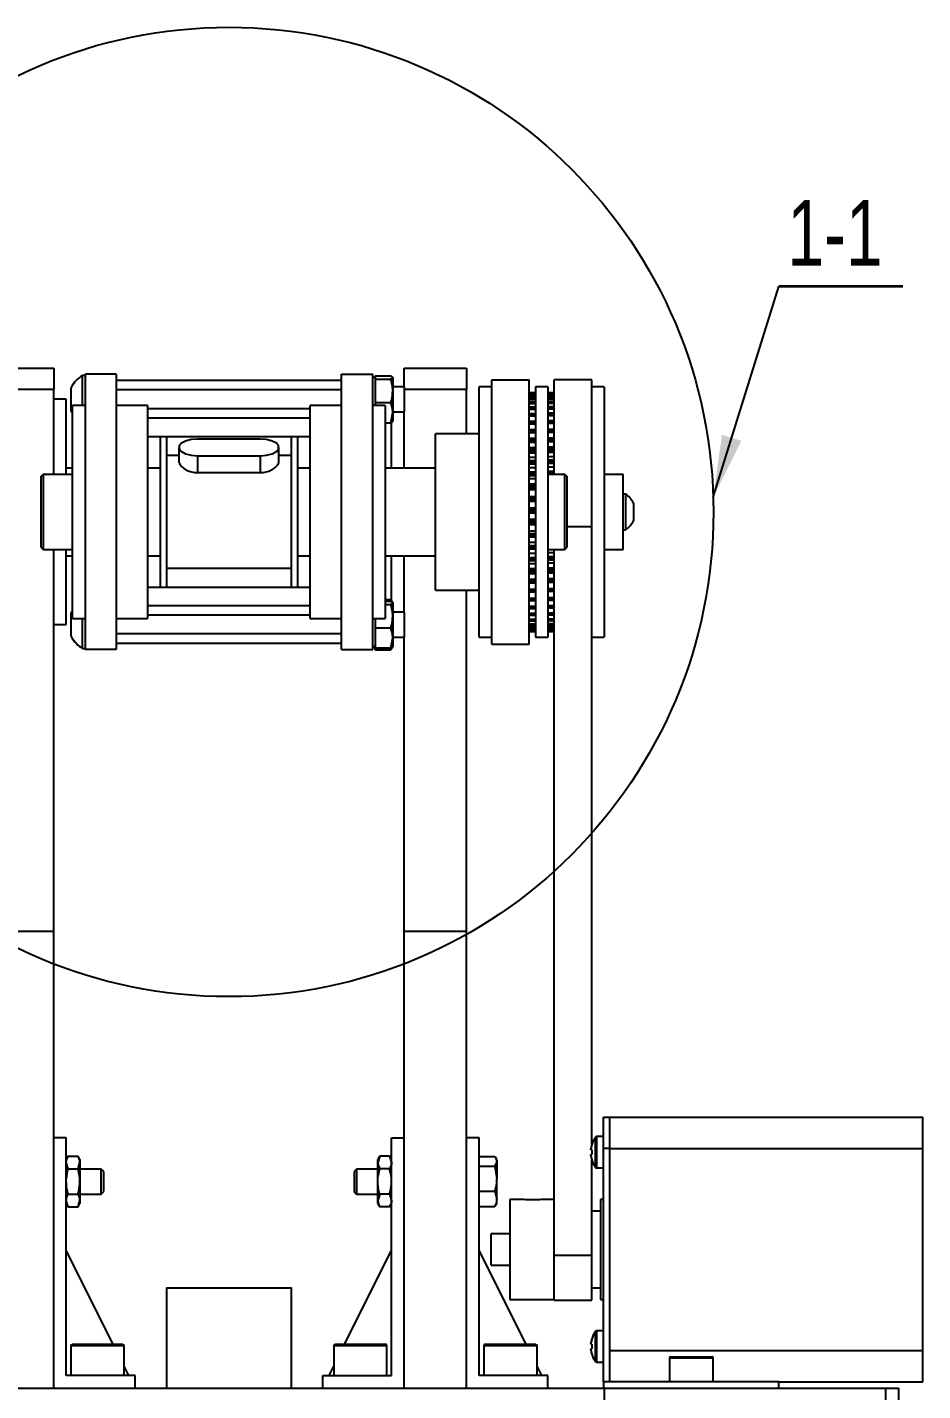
# Model space of a CAD drawing. Header units: millimetres. Extents: x -213 to 452, y 0 to 414.
# Drawn here: x -104.3 to -56.6, y 341.5 to 414.1 of the extents above; entities that cross this region are included whole.
import ezdxf

# ---------------------------------------------------------------- set-up
doc = ezdxf.new("R2010")
doc.units = ezdxf.units.MM
doc.linetypes.add('HIDDEN', pattern=[1.905, 1.27, -0.635])
doc.layers.add('FORMAT', color=7, linetype='Continuous')
doc.layers.add('NETDUT', color=7, linetype='HIDDEN')
doc.layers.add('KHUNGTEN', color=7, linetype='Continuous', lineweight=35)
doc.styles.add('SLDTEXTSTYLE3', font='TXT', dxfattribs={"width": 0.75})
doc.dimstyles.new('SLDDIMSTYLE0', dxfattribs={"dimtxt": 0.18, "dimasz": 3.302, "dimexe": 0, "dimexo": 0.0625, "dimgap": 0, "dimtad": 0, "dimtih": 1, "dimtoh": 1, "dimdec": 0, "dimrnd": 1e-09, "dimzin": 0, "dimdsep": 46, "dimtxsty": 'Standard', "dimsah": 1, "dimcen": 0.09, "dimadec": 0, "dimazin": 0, "dimtfac": 3.302, "dimtdec": 0, "dimtofl": 0, "dimtmove": 0, "dimatfit": 3, "dimfxl": 0, "dimfrac": 2, "dimtolj": 1, "dimtzin": 0, "dimarcsym": 0})

# ---------------------------------------------------------------- blocks, each defined once
blk = doc.blocks.new('SW_NOTE_0_4')
at = {"layer": 'KHUNGTEN', "color": 0}
blk.add_line((6.598, 0), (0, 0), dxfattribs=at)
at = {"layer": 'KHUNGTEN', "color": 0, "insert": (0.451, 4.596), "char_height": 3.5, "attachment_point": 1, "style": 'SLDTEXTSTYLE3'}
blk.add_mtext('1-1', dxfattribs=at)

msp = doc.modelspace()

# ---------------------------------------------------------------- linework, layer by layer
at = {"color": 7, "linetype": 'Continuous', "lineweight": 25}
for p, q in [((-106.1885, 395.9891), (-102.8552, 395.9891)), ((-102.8552, 395.9891), (-102.8552, 394.8495)), ((-84.1885, 395.9891), (-80.8552, 395.9891)), ((-84.1885, 394.9891), (-84.1885, 395.9891)), ((-80.8552, 395.9891), (-80.8552, 394.8495)), ((-101.1885, 395.5891), (-101.3152, 395.5891)), ((-101.3152, 393.9891), (-101.3152, 395.5891)), ((-99.5218, 395.6558), (-101.1885, 395.6558)), ((-101.1885, 395.6558), (-101.1885, 380.9891)), ((-99.5218, 395.6558), (-99.5218, 380.9891)), ((-87.5218, 395.3224), (-99.5218, 395.3224)), ((-87.5218, 395.6558), (-85.8552, 395.6558)), ((-87.5218, 380.9891), (-87.5218, 395.6558)), ((-85.8552, 380.9891), (-85.8552, 395.6558)), ((-85.7218, 395.4891), (-85.8552, 395.4891)), ((-85.7218, 395.5668), (-85.7218, 395.4792)), ((-85.7218, 395.5668), (-84.8927, 395.5668)), ((-85.7218, 395.4792), (-85.7218, 395.3915)), ((-85.7218, 395.3915), (-85.7218, 394.7693)), ((-85.7218, 395.3915), (-84.8927, 395.3915)), ((-84.8927, 395.3915), (-84.7885, 395.4792)), ((-84.7885, 395.4792), (-84.7885, 394.7693)), ((-79.5218, 381.2858), (-79.5218, 395.3591)), ((-79.5218, 395.3591), (-77.5218, 395.3591)), ((-77.5218, 381.2858), (-77.5218, 395.3591)), ((-74.1885, 395.3591), (-76.1885, 395.3591)), ((-76.1885, 390.3083), (-76.1885, 395.3591)), ((-74.1885, 387.5462), (-74.1885, 395.3591)), ((-102.8552, 394.8495), (-106.1885, 394.8495)), ((-102.8552, 390.3224), (-102.8552, 394.8495)), ((-101.9218, 393.6891), (-101.9218, 394.9558)), ((-87.5218, 394.8224), (-99.5218, 394.8224)), ((-85.7218, 394.7693), (-85.7218, 394.1471)), ((-84.1885, 394.9891), (-84.7885, 394.9891)), ((-84.7885, 394.7693), (-84.7885, 393.6126)), ((-84.1885, 394.9891), (-84.1885, 394.3224)), ((-80.8552, 394.8495), (-84.1885, 394.8495)), ((-80.8552, 392.4891), (-80.8552, 394.8495)), ((-79.5218, 394.9891), (-80.1885, 394.9891)), ((-80.1885, 381.6558), (-80.1885, 394.9891)), ((-77.5218, 394.6914), (-77.1885, 394.6914)), ((-77.1885, 394.6682), (-77.5218, 394.6682)), ((-77.1885, 394.5769), (-77.5218, 394.5769)), ((-77.1885, 394.4177), (-77.5218, 394.4177)), ((-76.5218, 394.9891), (-77.1885, 394.9891)), ((-77.1885, 394.9891), (-77.1885, 394.3002)), ((-76.5218, 394.9891), (-76.5218, 394.3002)), ((-76.5218, 394.691), (-76.1885, 394.691)), ((-76.1885, 394.6716), (-76.5218, 394.6716)), ((-76.1885, 394.5846), (-76.5218, 394.5846)), ((-76.1885, 394.4296), (-76.5218, 394.4296)), ((-73.5218, 394.9891), (-74.1885, 394.9891)), ((-73.5218, 394.9891), (-73.5218, 392.6163)), ((-102.1885, 394.3224), (-102.8552, 394.3224)), ((-102.1885, 390.3224), (-102.1885, 394.3224)), ((-101.1885, 393.9891), (-101.8552, 393.9891)), ((-101.8552, 388.3224), (-101.8552, 393.9891)), ((-97.8552, 393.9891), (-99.5218, 393.9891)), ((-97.8552, 393.9891), (-97.8552, 382.6558)), ((-89.1885, 393.8224), (-97.8552, 393.8224)), ((-87.5218, 393.9891), (-89.1885, 393.9891)), ((-89.1885, 382.6558), (-89.1885, 393.9891)), ((-85.1885, 393.9891), (-85.8552, 393.9891)), ((-85.7218, 394.1471), (-85.7218, 393.9891)), ((-85.7218, 394.1471), (-84.8927, 394.1471)), ((-85.1885, 393.9891), (-85.1885, 382.6558)), ((-84.7885, 393.6558), (-84.1885, 393.6558)), ((-84.1885, 394.3224), (-84.1885, 393.6558)), ((-84.1885, 390.6558), (-84.1885, 393.6558)), ((-77.1885, 394.1923), (-77.5218, 394.1923)), ((-77.1885, 393.9031), (-77.5218, 393.9031)), ((-77.1885, 394.3002), (-77.1885, 381.6558)), ((-76.5218, 394.3002), (-76.5218, 381.6558)), ((-76.1885, 394.2082), (-76.5218, 394.2082)), ((-76.1885, 393.9229), (-76.5218, 393.9229)), ((-89.1885, 393.3224), (-97.8552, 393.3224)), ((-85.1885, 393.078), (-84.8927, 393.078)), ((-84.8927, 393.078), (-84.7885, 393.6126)), ((-84.8552, 390.6558), (-84.8552, 393.1492)), ((-84.7885, 393.6126), (-84.7885, 393.1558)), ((-77.1885, 393.5533), (-77.5218, 393.5533)), ((-77.1885, 393.1467), (-77.5218, 393.1467)), ((-76.1885, 393.5767), (-76.5218, 393.5767)), ((-76.1885, 393.1736), (-76.5218, 393.1736)), ((-96.8552, 392.3224), (-97.1885, 392.3224)), ((-97.1885, 392.3224), (-97.1885, 384.3224)), ((-96.8552, 392.3224), (-96.8552, 384.3224)), ((-91.8552, 392.2024), (-95.1885, 392.2024)), ((-89.8552, 392.3224), (-90.1885, 392.3224)), ((-90.1885, 384.3224), (-90.1885, 392.3224)), ((-89.8552, 384.3224), (-89.8552, 392.3224)), ((-80.1885, 392.4891), (-82.5218, 392.4891)), ((-82.5218, 384.1558), (-82.5218, 392.4891)), ((-77.1885, 392.6878), (-77.5218, 392.6878)), ((-77.1885, 392.228), (-77.5218, 392.228)), ((-77.1885, 392.1816), (-77.5218, 392.1816)), ((-76.1885, 392.7178), (-76.5218, 392.7178)), ((-76.1885, 392.2568), (-76.5218, 392.2568)), ((-76.1885, 392.2144), (-76.5218, 392.2144)), ((-73.5218, 392.6163), (-73.5218, 381.6558)), ((-96.1885, 391.7597), (-96.1885, 391.0124)), ((-90.8552, 390.9514), (-90.8552, 391.7597)), ((-77.1885, 391.7441), (-77.5218, 391.7441)), ((-77.1885, 391.6337), (-77.5218, 391.6337)), ((-76.1885, 391.7753), (-76.5218, 391.7753)), ((-76.1885, 391.669), (-76.5218, 391.669)), ((-96.1885, 391.3224), (-96.8552, 391.3224)), ((-95.1885, 391.317), (-91.8552, 391.317)), ((-90.1885, 391.3224), (-90.8552, 391.3224)), ((-77.1885, 391.2226), (-77.5218, 391.2226)), ((-77.1885, 391.0501), (-77.5218, 391.0501)), ((-76.1885, 391.256), (-76.5218, 391.256)), ((-76.1885, 391.0874), (-76.5218, 391.0874)), ((-103.4218, 390.3224), (-103.5218, 390.2224)), ((-103.5218, 390.0261), (-103.5218, 390.2224)), ((-103.5218, 386.4224), (-103.5218, 390.0261)), ((-101.8552, 390.3224), (-103.4218, 390.3224)), ((-103.4218, 390.3224), (-103.4218, 390.1158)), ((-103.4218, 390.1158), (-103.4218, 386.3224)), ((-101.8552, 390.6558), (-102.1885, 390.6558)), ((-97.1885, 390.6558), (-97.8552, 390.6558)), ((-95.1885, 390.4159), (-91.8552, 390.4159)), ((-89.1885, 390.6558), (-89.8552, 390.6558)), ((-82.5218, 390.6558), (-85.1885, 390.6558)), ((-77.1885, 390.6693), (-77.5218, 390.6693)), ((-77.1885, 390.4372), (-77.5218, 390.4372)), ((-77.1885, 390.0904), (-77.5218, 390.0904)), ((-76.1885, 390.7046), (-76.5218, 390.7046)), ((-76.1885, 390.4761), (-76.5218, 390.4761)), ((-75.6218, 390.3224), (-76.5218, 390.3224)), ((-75.5218, 390.2224), (-75.6218, 390.3224)), ((-75.6218, 390.1158), (-75.6218, 390.3224)), ((-75.6218, 386.3224), (-75.6218, 390.1158)), ((-75.5218, 390.2224), (-75.5218, 390.0261)), ((-75.5218, 390.0261), (-75.5218, 386.4224)), ((-72.5218, 390.3224), (-73.5218, 390.3224)), ((-72.5218, 386.3224), (-72.5218, 390.3224)), ((-77.1885, 389.8016), (-77.5218, 389.8016)), ((-77.1885, 389.492), (-77.5218, 389.492)), ((-72.3952, 389.2724), (-72.5218, 389.2724)), ((-72.3952, 389.2724), (-72.3952, 387.3724)), ((-77.5218, 389.1503), (-77.1885, 389.1503)), ((-77.1885, 388.8809), (-77.5218, 388.8809)), ((-71.9718, 388.7974), (-71.9718, 387.8474)), ((-101.8552, 382.6558), (-101.8552, 388.3224)), ((-77.1885, 388.5303), (-77.5218, 388.5303)), ((-77.1885, 388.2636), (-77.5218, 388.2636)), ((-77.1885, 387.9125), (-77.5218, 387.9125)), ((-77.1885, 387.647), (-77.5218, 387.647)), ((-77.1885, 387.2993), (-77.5218, 387.2993)), ((-74.1885, 354.6305), (-74.1885, 387.5462)), ((-72.5218, 387.3724), (-72.3952, 387.3724)), ((-103.5218, 386.4224), (-103.4218, 386.3224)), ((-77.5218, 386.9992), (-77.1885, 386.9992)), ((-77.1885, 386.6973), (-77.5218, 386.6973)), ((-75.6218, 386.3224), (-75.5218, 386.4224)), ((-103.4218, 386.3224), (-101.8552, 386.3224)), ((-102.8552, 365.9891), (-102.8552, 386.3224)), ((-102.1885, 382.3224), (-102.1885, 386.3224)), ((-102.1885, 385.9891), (-101.8552, 385.9891)), ((-97.8552, 385.9891), (-97.1885, 385.9891)), ((-89.8552, 385.9891), (-89.1885, 385.9891)), ((-85.1885, 385.9891), (-82.5218, 385.9891)), ((-84.8552, 383.6046), (-84.8552, 385.9891)), ((-84.1885, 382.9891), (-84.1885, 385.9891)), ((-77.5218, 386.3592), (-77.1885, 386.3592)), ((-77.1885, 386.1131), (-77.5218, 386.1131)), ((-77.5218, 385.7401), (-77.1885, 385.7401)), ((-76.5218, 386.3224), (-75.6218, 386.3224)), ((-76.1885, 386.1488), (-76.5218, 386.1488)), ((-76.5218, 385.7779), (-76.1885, 385.7779)), ((-76.1885, 348.7409), (-76.1885, 386.3224)), ((-73.5218, 386.3224), (-72.5218, 386.3224)), ((-96.8552, 385.3224), (-90.1885, 385.3224)), ((-77.1885, 385.553), (-77.5218, 385.553)), ((-77.5218, 385.1488), (-77.1885, 385.1488)), ((-77.1885, 385.0234), (-77.5218, 385.0234)), ((-76.1885, 385.5871), (-76.5218, 385.5871)), ((-76.5218, 385.1847), (-76.1885, 385.1847)), ((-76.1885, 385.0553), (-76.5218, 385.0553)), ((-97.1885, 384.3224), (-96.8552, 384.3224)), ((-90.1885, 384.3224), (-89.8552, 384.3224)), ((-77.5218, 384.5918), (-77.1885, 384.5918)), ((-77.1885, 384.5298), (-77.5218, 384.5298)), ((-76.5218, 384.6253), (-76.1885, 384.6253)), ((-76.1885, 384.5594), (-76.5218, 384.5594)), ((-85.1885, 383.6666), (-84.8927, 383.6666)), ((-85.1885, 383.5668), (-84.8927, 383.5668)), ((-84.8396, 383.5251), (-84.8927, 383.6666)), ((-84.8927, 383.3915), (-84.7885, 383.4792)), ((-84.7885, 383.4891), (-84.8683, 383.6273)), ((-84.7885, 383.4792), (-84.7885, 382.7693)), ((-82.5218, 384.1558), (-80.1885, 384.1558)), ((-80.8552, 365.9891), (-80.8552, 384.1558)), ((-77.5218, 384.075), (-77.1885, 384.075)), ((-77.5218, 383.6043), (-77.1885, 383.6043)), ((-76.5218, 384.1059), (-76.1885, 384.1059)), ((-76.1885, 384.1047), (-76.5218, 384.1047)), ((-76.5218, 383.6321), (-76.1885, 383.6321)), ((-101.9218, 381.6891), (-101.9218, 382.9558)), ((-89.1885, 383.3224), (-97.8552, 383.3224)), ((-89.1885, 382.8224), (-97.8552, 382.8224)), ((-85.1885, 383.3915), (-84.8927, 383.3915)), ((-84.1885, 382.9891), (-84.7885, 382.9891)), ((-84.7885, 382.7693), (-84.7885, 381.6126)), ((-84.1885, 382.9891), (-84.1885, 382.3224)), ((-77.5218, 383.1846), (-77.1885, 383.1846)), ((-77.5218, 382.8208), (-77.1885, 382.8208)), ((-76.5218, 383.2092), (-76.1885, 383.2092)), ((-76.5218, 382.8417), (-76.1885, 382.8417)), ((-102.8552, 382.3224), (-102.1885, 382.3224)), ((-101.8552, 382.6558), (-101.1885, 382.6558)), ((-101.3152, 381.0558), (-101.3152, 382.6558)), ((-99.5218, 382.6558), (-97.8552, 382.6558)), ((-89.1885, 382.6558), (-87.5218, 382.6558)), ((-85.8552, 382.6558), (-85.1885, 382.6558)), ((-85.7218, 382.6558), (-85.7218, 382.1471)), ((-85.7218, 382.1471), (-85.7218, 381.6126)), ((-85.7218, 382.1471), (-84.8927, 382.1471)), ((-84.1885, 382.3224), (-84.1885, 381.6558)), ((-77.5218, 382.5166), (-77.1885, 382.5166)), ((-77.5218, 382.2756), (-77.1885, 382.2756)), ((-77.5218, 382.1002), (-77.1885, 382.1002)), ((-76.5218, 382.5338), (-76.1885, 382.5338)), ((-76.5218, 382.2887), (-76.1885, 382.2887)), ((-76.5218, 382.1091), (-76.1885, 382.1091)), ((-87.5218, 381.8224), (-99.5218, 381.8224)), ((-87.5218, 381.3224), (-99.5218, 381.3224)), ((-85.7218, 381.6126), (-85.7218, 381.078)), ((-84.8927, 381.078), (-84.7885, 381.6126)), ((-84.7885, 381.6558), (-84.1885, 381.6558)), ((-84.7885, 381.6126), (-84.7885, 381.1558)), ((-84.1885, 365.9891), (-84.1885, 381.6558)), ((-80.1885, 381.6558), (-79.5218, 381.6558)), ((-79.5218, 381.2858), (-77.5218, 381.2858)), ((-77.5218, 381.9924), (-77.1885, 381.9924)), ((-77.5218, 381.9535), (-77.1885, 381.9535)), ((-77.1885, 381.6558), (-76.5218, 381.6558)), ((-76.5218, 381.9971), (-76.1885, 381.9971)), ((-76.5218, 381.9539), (-76.1885, 381.9539)), ((-74.1885, 381.6558), (-73.5218, 381.6558)), ((-101.3152, 381.0558), (-101.1885, 381.0558)), ((-99.5218, 380.9891), (-101.1885, 380.9891)), ((-87.5218, 380.9891), (-85.8552, 380.9891)), ((-85.8552, 381.1558), (-85.7218, 381.1558)), ((-85.7218, 380.9783), (-85.7218, 381.078)), ((-85.7218, 381.078), (-84.8927, 381.078)), ((-85.7218, 380.9783), (-84.8927, 380.9783)), ((-84.8727, 381.0353), (-84.8927, 380.9783)), ((-84.8762, 381.0222), (-84.8927, 380.9783)), ((-84.8683, 381.0176), (-84.7885, 381.1558)), ((-106.1885, 365.9891), (-102.8552, 365.9891)), ((-102.8552, 341.6558), (-102.8552, 365.9891)), ((-84.1885, 365.9891), (-80.8552, 365.9891)), ((-84.1885, 341.6558), (-84.1885, 365.9891)), ((-80.8552, 341.6558), (-80.8552, 365.9891)), ((-73.5552, 356.0891), (-73.2218, 356.0891)), ((-73.5552, 354.4224), (-73.5552, 356.0891)), ((-73.2218, 354.4224), (-73.2218, 356.0891)), ((-73.2218, 356.0891), (-56.5552, 356.0891)), ((-56.5552, 354.4224), (-56.5552, 356.0891)), ((-102.1885, 354.9891), (-102.8552, 354.9891)), ((-102.1885, 342.3224), (-102.1885, 354.9891)), ((-84.8552, 342.3224), (-84.8552, 354.9891)), ((-84.8552, 354.9891), (-84.1885, 354.9891)), ((-80.1885, 354.9891), (-80.8552, 354.9891)), ((-80.1885, 342.3224), (-80.1885, 354.9891)), ((-74.193, 354.6166), (-74.1878, 354.614)), ((-74.1885, 354.6119), (-74.1885, 354.6143)), ((-73.5552, 355.0475), (-73.9235, 355.0475)), ((-73.2218, 354.4224), (-73.5552, 354.4224)), ((-73.5552, 341.9891), (-73.5552, 354.4224)), ((-73.2218, 354.4224), (-56.5552, 354.4224)), ((-73.2218, 343.6558), (-73.2218, 354.4224)), ((-73.2218, 341.9891), (-73.2218, 354.4224)), ((-56.5552, 343.6558), (-56.5552, 354.4224)), ((-102.0843, 354.0029), (-102.1885, 353.8224)), ((-102.0843, 354.0029), (-101.5594, 354.0029)), ((-101.4552, 353.8224), (-101.5594, 354.0029)), ((-101.4552, 353.8224), (-101.4552, 353.6661)), ((-85.4843, 354.0029), (-85.5885, 353.8224)), ((-85.4843, 354.0029), (-85.5885, 353.6661)), ((-85.5885, 353.6661), (-85.5885, 353.8224)), ((-84.9594, 354.0029), (-85.4843, 354.0029)), ((-84.8552, 353.8224), (-84.9594, 354.0029)), ((-84.9594, 354.0029), (-84.8552, 353.6661)), ((-80.1885, 353.9912), (-79.3594, 353.9912)), ((-79.2552, 353.8224), (-79.3104, 353.9181)), ((-79.2552, 353.734), (-79.2552, 353.8224)), ((-79.2552, 353.734), (-79.2552, 352.8091)), ((-74.2371, 354.3375), (-74.2371, 354.3952)), ((-74.1878, 354.3375), (-74.2371, 354.3375)), ((-74.2371, 354.0332), (-74.2371, 354.0909)), ((-74.2371, 354.0909), (-74.1878, 354.0909)), ((-74.1878, 353.8145), (-74.193, 353.8119)), ((-74.1885, 354.3294), (-74.1885, 354.3375)), ((-74.1885, 354.0909), (-74.1885, 354.0991)), ((-74.1885, 353.8141), (-74.1885, 353.8166)), ((-74.1885, 348.7409), (-74.1885, 353.7979)), ((-102.0843, 353.3294), (-102.1885, 353.6661)), ((-102.0843, 353.3294), (-101.5594, 353.3294)), ((-101.5594, 353.3294), (-101.4552, 353.6661)), ((-101.4552, 353.6661), (-101.4552, 352.6558)), ((-100.3185, 353.3224), (-101.4552, 353.3224)), ((-100.1885, 353.1924), (-100.3185, 353.3224)), ((-100.3185, 352.6558), (-100.3185, 353.3224)), ((-100.1885, 352.6558), (-100.1885, 353.1924)), ((-86.7252, 353.3224), (-86.8552, 353.1924)), ((-86.8552, 353.1924), (-86.8552, 352.1191)), ((-85.5885, 353.3224), (-86.7252, 353.3224)), ((-86.7252, 353.3224), (-86.7252, 351.9891)), ((-85.5885, 352.6558), (-85.5885, 353.6661)), ((-84.9594, 353.3294), (-85.4843, 353.3294)), ((-80.1885, 353.4768), (-79.3594, 353.4768)), ((-79.3594, 353.4768), (-79.2552, 352.8091)), ((-73.9235, 353.3809), (-73.5552, 353.3809)), ((-101.4552, 352.6558), (-101.4552, 351.6454)), ((-100.3185, 351.9891), (-100.3185, 352.6558)), ((-100.1885, 352.1191), (-100.1885, 352.6558)), ((-85.5885, 351.6454), (-85.5885, 352.6558)), ((-79.2552, 351.7308), (-79.2552, 352.8091)), ((-102.0843, 351.3086), (-102.1885, 351.6454)), ((-102.0843, 351.9822), (-101.5594, 351.9822)), ((-101.5594, 351.3086), (-101.4552, 351.6454)), ((-101.4552, 351.9891), (-100.3185, 351.9891)), ((-101.4552, 351.6454), (-101.4552, 351.4891)), ((-100.3185, 351.9891), (-100.1885, 352.1191)), ((-86.8552, 352.1191), (-86.7252, 351.9891)), ((-86.7252, 351.9891), (-85.5885, 351.9891)), ((-85.4843, 351.9822), (-85.5885, 351.6454)), ((-85.5885, 351.4891), (-85.5885, 351.6454)), ((-84.9594, 351.9822), (-85.4843, 351.9822)), ((-84.9594, 351.9822), (-84.8552, 351.6454)), ((-80.1885, 352.1414), (-79.3594, 352.1414)), ((-79.3594, 352.1414), (-79.2552, 351.7308)), ((-79.2552, 351.4891), (-79.2552, 351.7308)), ((-77.9842, 351.7058), (-78.5552, 351.7058)), ((-78.5552, 351.7058), (-78.5552, 346.3724)), ((-76.1885, 351.7058), (-76.7602, 351.7058)), ((-73.5552, 351.7058), (-73.7218, 351.7058)), ((-73.7218, 351.7058), (-73.7218, 346.3724)), ((-102.1885, 351.4891), (-102.0843, 351.3086)), ((-102.0843, 351.3086), (-101.5594, 351.3086)), ((-101.5594, 351.3086), (-101.4552, 351.4891)), ((-85.5885, 351.4891), (-85.4843, 351.3086)), ((-84.9594, 351.3086), (-85.4843, 351.3086)), ((-84.9594, 351.3086), (-84.8552, 351.4891)), ((-80.1885, 351.3203), (-79.3594, 351.3203)), ((-79.3594, 351.3203), (-79.3209, 351.3983)), ((-79.3104, 351.3935), (-79.2552, 351.4891)), ((-73.7218, 351.0758), (-74.1885, 351.0758)), ((-78.5552, 349.8724), (-79.5552, 349.8724)), ((-79.5552, 349.0391), (-79.5552, 349.8724)), ((-99.6885, 343.9891), (-102.1885, 348.9891)), ((-87.3552, 343.9891), (-84.8552, 348.9891)), ((-77.6885, 343.9891), (-80.1885, 348.9891)), ((-79.5552, 348.2058), (-79.5552, 349.0391)), ((-76.1885, 348.7409), (-74.1885, 348.7409)), ((-76.1885, 346.3358), (-76.1885, 348.7409)), ((-74.1885, 346.3358), (-74.1885, 348.7409)), ((-79.5552, 348.2058), (-78.5552, 348.2058)), ((-96.8552, 346.9891), (-96.8552, 341.6558)), ((-96.8552, 346.9891), (-90.1885, 346.9891)), ((-90.1885, 341.6558), (-90.1885, 346.9891)), ((-74.1885, 347.0024), (-73.7218, 347.0024)), ((-78.5552, 346.3724), (-76.1885, 346.3724)), ((-76.1885, 346.3358), (-74.1885, 346.3358)), ((-73.7218, 346.3724), (-73.5552, 346.3724)), ((-74.193, 344.2664), (-74.1878, 344.2638)), ((-73.5552, 344.6973), (-73.9235, 344.6973)), ((-101.9385, 343.9058), (-101.9385, 342.3224)), ((-101.8552, 343.9891), (-100.5218, 343.9891)), ((-100.5218, 343.9891), (-99.1885, 343.9891)), ((-99.1052, 342.3224), (-99.1052, 343.9058)), ((-87.9385, 343.9058), (-87.9385, 342.3224)), ((-87.8552, 343.9891), (-86.5218, 343.9891)), ((-86.5218, 343.9891), (-85.1885, 343.9891)), ((-85.1052, 342.3224), (-85.1052, 343.9058)), ((-79.9385, 343.9058), (-79.9385, 342.3224)), ((-79.8552, 343.9891), (-78.5218, 343.9891)), ((-78.5218, 343.9891), (-77.1885, 343.9891)), ((-77.1052, 342.3224), (-77.1052, 343.9058)), ((-74.2371, 343.9873), (-74.2371, 344.045)), ((-74.1878, 343.9873), (-74.2371, 343.9873)), ((-74.2371, 343.683), (-74.2371, 343.7407)), ((-74.2371, 343.7407), (-74.1878, 343.7407)), ((-73.2218, 343.6558), (-56.5552, 343.6558)), ((-56.5552, 341.9891), (-56.5552, 343.6558)), ((-98.8552, 342.3224), (-99.1052, 342.8224)), ((-88.1885, 342.3224), (-87.9385, 342.8224)), ((-76.8552, 342.3224), (-77.1052, 342.8224)), ((-74.1878, 343.4643), (-74.193, 343.4617)), ((-73.9235, 343.0307), (-73.5552, 343.0307)), ((-70.0552, 343.2558), (-70.0552, 341.9891)), ((-69.9885, 343.3224), (-67.7885, 343.3224)), ((-67.7218, 341.9891), (-67.7218, 343.2558)), ((-98.5218, 342.3224), (-102.1885, 342.3224)), ((-98.5218, 341.6558), (-98.5218, 342.3224)), ((-88.5218, 342.3224), (-84.8552, 342.3224)), ((-88.5218, 341.6558), (-88.5218, 342.3224)), ((-76.5218, 342.3224), (-80.1885, 342.3224)), ((-76.5218, 341.6558), (-76.5218, 342.3224)), ((-113.5218, 341.6558), (-73.5218, 341.6558)), ((-73.5552, 341.9891), (-73.5552, 341.6558)), ((-64.2218, 341.9891), (-73.5552, 341.9891)), ((-73.5219, 341.6558), (-64.2218, 341.6558)), ((-73.5218, 341.6558), (-73.5218, 339.3224)), ((-64.2218, 341.9891), (-56.5552, 341.9891)), ((-64.2218, 341.6558), (-64.2218, 341.9891)), ((-64.2218, 341.6558), (-58.5218, 341.6558)), ((-58.5218, 339.3224), (-58.5218, 341.6558)), ((-58.5218, 341.6558), (-57.8552, 341.6558)), ((-57.8552, 341.6558), (-57.8552, 339.3224))]:
    msp.add_line(p, q, dxfattribs=at)
at = {"color": 8, "linetype": 'Continuous', "lineweight": 25}
for p, q in [((-77.5218, 394.668), (-77.1885, 394.668)), ((-77.5218, 394.6609), (-77.1885, 394.6609)), ((-77.5218, 394.6119), (-77.1885, 394.6119)), ((-77.5218, 394.576), (-77.1885, 394.576)), ((-77.5218, 394.5609), (-77.1885, 394.5609)), ((-77.5218, 394.5074), (-77.1885, 394.5074)), ((-77.5218, 394.4156), (-77.1885, 394.4156)), ((-77.5218, 394.3926), (-77.1885, 394.3926)), ((-76.5218, 394.6714), (-76.1885, 394.6714)), ((-76.5218, 394.6648), (-76.1885, 394.6648)), ((-76.5218, 394.6161), (-76.1885, 394.6161)), ((-76.5218, 394.5838), (-76.1885, 394.5838)), ((-76.5218, 394.5692), (-76.1885, 394.5692)), ((-76.5218, 394.5159), (-76.1885, 394.5159)), ((-76.5218, 394.4275), (-76.1885, 394.4275)), ((-76.5218, 394.405), (-76.1885, 394.405)), ((-77.5218, 394.3353), (-77.1885, 394.3353)), ((-77.5218, 394.1883), (-77.1885, 394.1883)), ((-77.5218, 394.1578), (-77.1885, 394.1578)), ((-77.5218, 394.0972), (-77.1885, 394.0972)), ((-77.5218, 393.8968), (-77.1885, 393.8968)), ((-77.5218, 393.859), (-77.1885, 393.859)), ((-77.5218, 393.7959), (-77.1885, 393.7959)), ((-76.5218, 394.3479), (-76.1885, 394.3479)), ((-76.5218, 394.2044), (-76.1885, 394.2044)), ((-76.5218, 394.1743), (-76.1885, 394.1743)), ((-76.5218, 394.1139), (-76.1885, 394.1139)), ((-76.5218, 393.9168), (-76.1885, 393.9168)), ((-76.5218, 393.8794), (-76.1885, 393.8794)), ((-76.5218, 393.8164), (-76.1885, 393.8164)), ((-77.5218, 393.5442), (-77.1885, 393.5442)), ((-77.5218, 393.4996), (-77.1885, 393.4996)), ((-77.5218, 393.4346), (-77.1885, 393.4346)), ((-77.5218, 393.1345), (-77.1885, 393.1345)), ((-77.5218, 393.0835), (-77.1885, 393.0835)), ((-77.5218, 393.0173), (-77.1885, 393.0173)), ((-76.5218, 393.5679), (-76.1885, 393.5679)), ((-76.5218, 393.5237), (-76.1885, 393.5237)), ((-76.5218, 393.4588), (-76.1885, 393.4588)), ((-76.5218, 393.1616), (-76.1885, 393.1616)), ((-76.5218, 393.1109), (-76.1885, 393.1109)), ((-76.5218, 393.0448), (-76.1885, 393.0448)), ((-77.5218, 392.6719), (-77.1885, 392.6719)), ((-77.5218, 392.6152), (-77.1885, 392.6152)), ((-77.5218, 392.5485), (-77.1885, 392.5485)), ((-76.5218, 392.7022), (-76.1885, 392.7022)), ((-76.5218, 392.6457), (-76.1885, 392.6457)), ((-76.5218, 392.5791), (-76.1885, 392.5791)), ((-76.5218, 392.1948), (-76.1885, 392.1948)), ((-77.5218, 392.1618), (-77.1885, 392.1618)), ((-77.5218, 392.0998), (-77.1885, 392.0998)), ((-77.5218, 392.0335), (-77.1885, 392.0335)), ((-77.5218, 391.6096), (-77.1885, 391.6096)), ((-77.5218, 391.5431), (-77.1885, 391.5431)), ((-77.5218, 391.4778), (-77.1885, 391.4778)), ((-76.5218, 392.1332), (-76.1885, 392.1332)), ((-76.5218, 392.0668), (-76.1885, 392.0668)), ((-76.5218, 391.6451), (-76.1885, 391.6451)), ((-76.5218, 391.5789), (-76.1885, 391.5789)), ((-76.5218, 391.5135), (-76.1885, 391.5135)), ((-95.1885, 391.317), (-95.1885, 390.4159)), ((-91.8552, 391.317), (-91.8552, 390.4159)), ((-77.5218, 391.0213), (-77.1885, 391.0213)), ((-77.5218, 390.9511), (-77.1885, 390.9511)), ((-77.5218, 390.8875), (-77.1885, 390.8875)), ((-76.5218, 391.0589), (-76.1885, 391.0589)), ((-76.5218, 390.9889), (-76.1885, 390.9889)), ((-76.5218, 390.9252), (-76.1885, 390.9252)), ((-77.5218, 390.4035), (-77.1885, 390.4035)), ((-77.5218, 390.3303), (-77.1885, 390.3303)), ((-77.5218, 390.2691), (-77.1885, 390.2691)), ((-76.5218, 390.4427), (-76.1885, 390.4427)), ((-76.5218, 390.3697), (-76.1885, 390.3697)), ((-77.5218, 389.7629), (-77.1885, 389.7629)), ((-77.5218, 389.6875), (-77.1885, 389.6875)), ((-77.5218, 389.6294), (-77.1885, 389.6294)), ((-77.5218, 389.1065), (-77.1885, 389.1065)), ((-77.5218, 389.0297), (-77.1885, 389.0297)), ((-77.5218, 388.9754), (-77.1885, 388.9754)), ((-77.5218, 388.4903), (-77.1885, 388.4903)), ((-77.5218, 388.4415), (-77.1885, 388.4415)), ((-77.5218, 388.3642), (-77.1885, 388.3642)), ((-77.5218, 388.3142), (-77.1885, 388.3142)), ((-77.5218, 387.8285), (-77.1885, 387.8285)), ((-77.5218, 387.7752), (-77.1885, 387.7752)), ((-77.5218, 387.6982), (-77.1885, 387.6982)), ((-77.5218, 387.6531), (-77.1885, 387.6531)), ((-77.5218, 387.1721), (-77.1885, 387.1721)), ((-77.5218, 387.1149), (-77.1885, 387.1149)), ((-75.5218, 387.5462), (-74.1885, 387.5462)), ((-77.5218, 387.0391), (-77.1885, 387.0391)), ((-77.5218, 386.5283), (-77.1885, 386.5283)), ((-77.5218, 386.4679), (-77.1885, 386.4679)), ((-77.5218, 386.394), (-77.1885, 386.394)), ((-77.5218, 385.9042), (-77.1885, 385.9042)), ((-77.5218, 385.8411), (-77.1885, 385.8411)), ((-77.5218, 385.7701), (-77.1885, 385.7701)), ((-76.5218, 385.9423), (-76.1885, 385.9423)), ((-76.5218, 385.8794), (-76.1885, 385.8794)), ((-76.5218, 385.8082), (-76.1885, 385.8082)), ((-77.5218, 385.3065), (-77.1885, 385.3065)), ((-77.5218, 385.2416), (-77.1885, 385.2416)), ((-77.5218, 385.1741), (-77.1885, 385.1741)), ((-76.5218, 385.3428), (-76.1885, 385.3428)), ((-76.5218, 385.278), (-76.1885, 385.278)), ((-76.5218, 385.2103), (-76.1885, 385.2103)), ((-77.5218, 384.7419), (-77.1885, 384.7419)), ((-77.5218, 384.6758), (-77.1885, 384.6758)), ((-77.5218, 384.6126), (-77.1885, 384.6126)), ((-77.5218, 384.2165), (-77.1885, 384.2165)), ((-76.5218, 384.776), (-76.1885, 384.776)), ((-76.5218, 384.7099), (-76.1885, 384.7099)), ((-76.5218, 384.6465), (-76.1885, 384.6465)), ((-76.5218, 384.248), (-76.1885, 384.248)), ((-77.5218, 384.1499), (-77.1885, 384.1499)), ((-77.5218, 384.0918), (-77.1885, 384.0918)), ((-77.5218, 383.7361), (-77.1885, 383.7361)), ((-77.5218, 383.6698), (-77.1885, 383.6698)), ((-77.5218, 383.6173), (-77.1885, 383.6173)), ((-76.5218, 384.1814), (-76.1885, 384.1814)), ((-76.5218, 384.1229), (-76.1885, 384.1229)), ((-76.5218, 383.7646), (-76.1885, 383.7646)), ((-76.5218, 383.6982), (-76.1885, 383.6982)), ((-76.5218, 383.6454), (-76.1885, 383.6454)), ((-77.5218, 383.306), (-77.1885, 383.306)), ((-77.1885, 383.2406), (-77.5218, 383.2406)), ((-77.5218, 383.1944), (-77.1885, 383.1944)), ((-77.5218, 382.9308), (-77.1885, 382.9308)), ((-77.5218, 382.8671), (-77.1885, 382.8671)), ((-77.5218, 382.8276), (-77.1885, 382.8276)), ((-76.5218, 383.3312), (-76.1885, 383.3312)), ((-76.5218, 383.2658), (-76.1885, 383.2658)), ((-76.5218, 383.2191), (-76.1885, 383.2191)), ((-76.5218, 382.9525), (-76.1885, 382.9525)), ((-76.5218, 382.8887), (-76.1885, 382.8887)), ((-76.5218, 382.8488), (-76.1885, 382.8488)), ((-77.5218, 382.6147), (-77.1885, 382.6147)), ((-77.5218, 382.5534), (-77.1885, 382.5534)), ((-77.5218, 382.5211), (-77.1885, 382.5211)), ((-77.5218, 382.3611), (-77.1885, 382.3611)), ((-77.5218, 382.3029), (-77.1885, 382.3029)), ((-77.5218, 382.2781), (-77.1885, 382.2781)), ((-77.5218, 382.1728), (-77.1885, 382.1728)), ((-77.5218, 382.1184), (-77.1885, 382.1184)), ((-77.5218, 382.1013), (-77.1885, 382.1013)), ((-77.5218, 382.0519), (-77.1885, 382.0519)), ((-76.5218, 382.6326), (-76.1885, 382.6326)), ((-76.5218, 382.5711), (-76.1885, 382.5711)), ((-76.5218, 382.5384), (-76.1885, 382.5384)), ((-76.5218, 382.375), (-76.1885, 382.375)), ((-76.5218, 382.3166), (-76.1885, 382.3166)), ((-76.5218, 382.2913), (-76.1885, 382.2913)), ((-76.5218, 382.1826), (-76.1885, 382.1826)), ((-76.1885, 382.1279), (-76.5218, 382.1279)), ((-76.5218, 382.1104), (-76.1885, 382.1104)), ((-76.5218, 382.0575), (-76.1885, 382.0575)), ((-77.5218, 382.0018), (-77.1885, 382.0018)), ((-77.5218, 381.9927), (-77.1885, 381.9927)), ((-77.5218, 381.9545), (-77.1885, 381.9545)), ((-76.5218, 382.007), (-76.1885, 382.007)), ((-76.5218, 381.9975), (-76.1885, 381.9975)), ((-76.5218, 381.9554), (-76.1885, 381.9554)), ((-73.9874, 354.2142), (-73.9874, 355.0156)), ((-73.9235, 354.2142), (-73.9235, 355.0475)), ((-73.9874, 353.4128), (-73.9874, 354.2142)), ((-73.9235, 353.3809), (-73.9235, 354.2142)), ((-73.9874, 343.864), (-73.9874, 344.6654)), ((-73.9235, 343.864), (-73.9235, 344.6973)), ((-100.5218, 343.9058), (-101.9385, 343.9058)), ((-99.1052, 343.9058), (-100.5218, 343.9058)), ((-86.5218, 343.9058), (-87.9385, 343.9058)), ((-85.1052, 343.9058), (-86.5218, 343.9058)), ((-78.5218, 343.9058), (-79.9385, 343.9058)), ((-77.1052, 343.9058), (-78.5218, 343.9058)), ((-73.9874, 343.0626), (-73.9874, 343.864)), ((-73.9235, 343.0307), (-73.9235, 343.864)), ((-67.7218, 343.2558), (-70.0552, 343.2558))]:
    msp.add_line(p, q, dxfattribs=at)
at = {"color": 7, "linetype": 'Continuous', "lineweight": 25, "flags": 128}
for points in [[(-101.9218, 393.6891), (-101.8691, 393.591), (-101.8552, 393.5679)], [(-95.1885, 392.2024), (-95.5305, 392.1757), (-95.8313, 392.0988), (-96.0545, 391.981), (-96.1733, 391.8365), (-96.1733, 391.6828), (-96.0545, 391.5383), (-95.8313, 391.4205), (-95.5305, 391.3437), (-95.1885, 391.317)], [(-91.8552, 391.317), (-91.5132, 391.3437), (-91.2124, 391.4205), (-90.9892, 391.5383), (-90.8704, 391.6828), (-90.8704, 391.8365), (-90.9892, 391.981), (-91.2124, 392.0988), (-91.5132, 392.1757), (-91.8552, 392.2024)], [(-101.8552, 383.077), (-101.8691, 383.0539), (-101.9218, 382.9558)]]:
    msp.add_lwpolyline(points, dxfattribs=at)
at = {"color": 7, "linetype": 'Continuous', "lineweight": 25}
for centre, radius, start, end in [((-100.6268, 394.3224), 1.4417, 118.523786, 153.940169), ((-72.983, 388.3224), 1.1171, 25.1629, 58.253744), ((-72.983, 388.3224), 1.1171, 301.746256, 334.8371), ((-100.6268, 382.3224), 1.4417, 206.059831, 241.476214), ((-72.9218, 354.2142), 1.3276, 162.475553, 172.163954), ((-72.9218, 354.2142), 1.3333, 143.053873, 162.436756), ((-73.9235, 354.9675), 0.08, 90, 143.053873), ((-72.9218, 354.2142), 1.3276, 187.836046, 197.524447), ((-72.722, 354.2142), 1.471, 175.190592, 184.809408), ((-72.9218, 354.2142), 1.3333, 197.563244, 216.946127), ((-73.9235, 353.4609), 0.08, 216.946127, 270), ((-72.9218, 343.864), 1.3276, 162.475553, 172.163954), ((-72.9218, 343.864), 1.3333, 143.053873, 162.436756), ((-73.9235, 344.6173), 0.08, 90, 143.053873), ((-101.8552, 343.9058), 0.0833, 90, 180), ((-99.1885, 343.9058), 0.0833, 0, 90), ((-87.8552, 343.9058), 0.0833, 90, 180), ((-85.1885, 343.9058), 0.0833, 0, 90), ((-79.8552, 343.9058), 0.0833, 90, 180), ((-77.1885, 343.9058), 0.0833, 0, 90), ((-72.9218, 343.864), 1.3276, 187.836046, 197.524447), ((-72.722, 343.864), 1.471, 175.190592, 184.809408), ((-72.9218, 343.864), 1.3333, 197.563244, 216.946127), ((-73.9235, 343.1107), 0.08, 216.946127, 270), ((-69.9885, 343.2558), 0.0667, 90, 180), ((-67.7885, 343.2558), 0.0667, 0, 90)]:
    msp.add_arc(centre, radius, start, end, dxfattribs=at)
for points, knots in [([(-84.7885, 395.4792), (-84.7886, 395.4813), (-84.7901, 395.5109), (-84.8433, 395.5399), (-84.8927, 395.5668)], [0, 0, 0, 0, 0.0701742, 1, 1, 1, 1]), ([(-84.7885, 394.7693), (-84.7901, 394.8259), (-84.7958, 395.0365), (-84.8518, 395.2416), (-84.8927, 395.3915)], [0, 0, 0, 0, 0.2686336, 1, 1, 1, 1]), ([(-84.8927, 394.1471), (-84.877, 394.1994), (-84.8159, 394.4022), (-84.8002, 394.6129), (-84.7885, 394.7693)], [0, 0, 0, 0, 0.25755135, 1, 1, 1, 1]), ([(-84.7885, 393.6126), (-84.7886, 393.6253), (-84.7901, 393.8058), (-84.8433, 393.9827), (-84.8927, 394.1471)], [0, 0, 0, 0, 0.0701742, 1, 1, 1, 1]), ([(-84.7885, 393.1657), (-84.7886, 393.1636), (-84.7901, 393.134), (-84.8433, 393.105), (-84.8927, 393.078)], [0, 0, 0, 0, 0.0701742, 1, 1, 1, 1]), ([(-96.1776, 391.0088), (-96.1808, 390.9967), (-96.1957, 390.9408), (-96.1155, 390.8101), (-95.9437, 390.6422), (-95.6782, 390.4965), (-95.4089, 390.4239), (-95.2413, 390.4178), (-95.1885, 390.4159)], [0, 0, 0, 0, 0.0566467, 0.2597346, 0.4655739, 0.6811018, 0.8995728, 1, 1, 1, 1]), ([(-91.8552, 390.4159), (-91.7463, 390.4239), (-91.5287, 390.4399), (-91.236, 390.5584), (-91.0086, 390.7182), (-90.8711, 390.8842), (-90.8676, 390.9729), (-90.8661, 391.0096)], [0, 0, 0, 0, 0.20650347, 0.41271976, 0.62628566, 0.84531157, 1, 1, 1, 1]), ([(-84.7885, 383.4792), (-84.7886, 383.4813), (-84.7901, 383.5109), (-84.8433, 383.5399), (-84.8927, 383.5668)], [0, 0, 0, 0, 0.0701742, 1, 1, 1, 1]), ([(-84.7885, 382.7693), (-84.7901, 382.8259), (-84.7958, 383.0365), (-84.8518, 383.2416), (-84.8927, 383.3915)], [0, 0, 0, 0, 0.2686336, 1, 1, 1, 1]), ([(-84.8927, 382.1471), (-84.877, 382.1994), (-84.8159, 382.4022), (-84.8002, 382.6129), (-84.7885, 382.7693)], [0, 0, 0, 0, 0.2575513, 1, 1, 1, 1]), ([(-84.7885, 381.6126), (-84.7886, 381.6253), (-84.7901, 381.8058), (-84.8433, 381.9827), (-84.8927, 382.1471)], [0, 0, 0, 0, 0.0701742, 1, 1, 1, 1]), ([(-84.7885, 381.1657), (-84.7886, 381.1636), (-84.7901, 381.134), (-84.8433, 381.105), (-84.8927, 381.078)], [0, 0, 0, 0, 0.0701742, 1, 1, 1, 1]), ([(-102.1885, 353.6661), (-102.1884, 353.6741), (-102.1869, 353.7879), (-102.1338, 353.8993), (-102.0843, 354.0029)], [0, 0, 0, 0, 0.0701742, 1, 1, 1, 1]), ([(-101.4552, 353.6661), (-101.4553, 353.6741), (-101.4568, 353.7879), (-101.5099, 353.8993), (-101.5594, 354.0029)], [0, 0, 0, 0, 0.0701742, 1, 1, 1, 1]), ([(-79.3594, 353.9912), (-79.3472, 353.9746), (-79.2856, 353.8909), (-79.2687, 353.8039), (-79.2552, 353.734)], [0, 0, 0, 0, 0.1982747, 1, 1, 1, 1]), ([(-79.2552, 353.734), (-79.2562, 353.7147), (-79.261, 353.6277), (-79.3163, 353.5429), (-79.3594, 353.4768)], [0, 0, 0, 0, 0.2218685, 1, 1, 1, 1]), ([(-102.1885, 352.6558), (-102.187, 352.717), (-102.1812, 352.945), (-102.1252, 353.167), (-102.0843, 353.3294)], [0, 0, 0, 0, 0.2686336, 1, 1, 1, 1]), ([(-101.4552, 352.6558), (-101.4567, 352.717), (-101.4625, 352.945), (-101.5185, 353.167), (-101.5594, 353.3294)], [0, 0, 0, 0, 0.2686336, 1, 1, 1, 1]), ([(-85.5885, 353.6661), (-85.5884, 353.6582), (-85.5869, 353.5444), (-85.5338, 353.433), (-85.4843, 353.3294)], [0, 0, 0, 0, 0.0701742, 1, 1, 1, 1]), ([(-85.5885, 352.6558), (-85.587, 352.717), (-85.5812, 352.945), (-85.5252, 353.167), (-85.4843, 353.3294)], [0, 0, 0, 0, 0.2686336, 1, 1, 1, 1]), ([(-84.8552, 353.6661), (-84.8553, 353.6582), (-84.8568, 353.5444), (-84.9099, 353.433), (-84.9594, 353.3294)], [0, 0, 0, 0, 0.0701742, 1, 1, 1, 1]), ([(-84.8552, 352.6558), (-84.8567, 352.717), (-84.8625, 352.945), (-84.9185, 353.167), (-84.9594, 353.3294)], [0, 0, 0, 0, 0.2686336, 1, 1, 1, 1]), ([(-102.0843, 351.9822), (-102.1, 352.0388), (-102.1611, 352.2583), (-102.1768, 352.4864), (-102.1885, 352.6558)], [0, 0, 0, 0, 0.2575513, 1, 1, 1, 1]), ([(-101.5594, 351.9822), (-101.5437, 352.0388), (-101.4826, 352.2583), (-101.4669, 352.4864), (-101.4552, 352.6558)], [0, 0, 0, 0, 0.2575513, 1, 1, 1, 1]), ([(-85.4843, 351.9822), (-85.5, 352.0388), (-85.5611, 352.2583), (-85.5768, 352.4864), (-85.5885, 352.6558)], [0, 0, 0, 0, 0.2575513, 1, 1, 1, 1]), ([(-84.9594, 351.9822), (-84.9437, 352.0388), (-84.8826, 352.2583), (-84.8669, 352.4864), (-84.8552, 352.6558)], [0, 0, 0, 0, 0.2575513, 1, 1, 1, 1]), ([(-79.2552, 352.8091), (-79.2553, 352.7933), (-79.2568, 352.5678), (-79.3099, 352.3468), (-79.3594, 352.1414)], [0, 0, 0, 0, 0.0701742, 1, 1, 1, 1]), ([(-102.1885, 351.6454), (-102.1884, 351.6534), (-102.1869, 351.7671), (-102.1338, 351.8786), (-102.0843, 351.9822)], [0, 0, 0, 0, 0.0701742, 1, 1, 1, 1]), ([(-101.4552, 351.6454), (-101.4553, 351.6534), (-101.4568, 351.7671), (-101.5099, 351.8786), (-101.5594, 351.9822)], [0, 0, 0, 0, 0.07017422, 1, 1, 1, 1]), ([(-85.5885, 351.6454), (-85.5884, 351.6374), (-85.5869, 351.5237), (-85.5338, 351.4123), (-85.4843, 351.3086)], [0, 0, 0, 0, 0.0701742, 1, 1, 1, 1]), ([(-84.8552, 351.6454), (-84.8553, 351.6374), (-84.8568, 351.5237), (-84.9099, 351.4123), (-84.9594, 351.3086)], [0, 0, 0, 0, 0.0701742, 1, 1, 1, 1]), ([(-79.2552, 351.7308), (-79.2553, 351.7211), (-79.2568, 351.5825), (-79.3099, 351.4466), (-79.3594, 351.3203)], [0, 0, 0, 0, 0.0701742, 1, 1, 1, 1]), ([(-76.7602, 351.7051), (-76.7619, 351.7053), (-76.7818, 351.708), (-76.8843, 351.698), (-77.0593, 351.6837), (-77.2783, 351.6724), (-77.504, 351.6737), (-77.7114, 351.6855), (-77.8848, 351.7015), (-77.9515, 351.7041), (-77.9842, 351.7054)], [0, 0, 0, 0, 0.0127523, 0.1532861, 0.2976163, 0.4425998, 0.5837441, 0.7226177, 0.8642405, 1, 1, 1, 1])]:
    msp.add_open_spline(points, degree=3, knots=knots, dxfattribs=at)
at = {"layer": 'FORMAT'}
msp.add_circle((-93.5218, 388.3224), 25.8169, dxfattribs=at)
at = {"layer": 'NETDUT', "linetype": 'Continuous', "lineweight": 25}
for p, q in [((-97.1885, 392.3224), (-97.8552, 392.3224)), ((-90.1885, 392.3224), (-96.8552, 392.3224)), ((-89.1885, 392.3224), (-89.8552, 392.3224)), ((-97.8552, 384.3224), (-97.1885, 384.3224)), ((-96.8552, 384.3224), (-90.1885, 384.3224)), ((-89.8552, 384.3224), (-89.1885, 384.3224))]:
    msp.add_line(p, q, dxfattribs=at)

# ---------------------------------------------------------------- block references
at = {"layer": 'KHUNGTEN'}
msp.add_blockref('SW_NOTE_0_4', (-64.2157, 400.3371), dxfattribs=at)

# ---------------------------------------------------------------- leaders
msp.add_leader([(-67.7172, 389.118), (-64.2157, 400.3371)], dimstyle='SLDDIMSTYLE0', dxfattribs=at)

doc.saveas('drawing.dxf')
